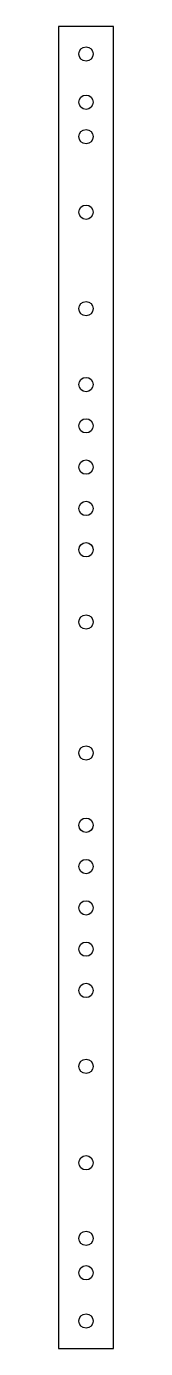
# Model space of a CAD drawing. Header units: inches. Extents: x 0 to 1, y 0 to 24.
import ezdxf

# ---------------------------------------------------------------- set-up
doc = ezdxf.new("R2010")
doc.units = ezdxf.units.IN
doc.header["$MEASUREMENT"] = 0

msp = doc.modelspace()

# ---------------------------------------------------------------- linework, layer by layer
msp.add_lwpolyline([(0, 0), (1, 0), (1, 24), (0, 24)], close=True)
for centre in [(0.5, 23.5), (0.5, 22.625), (0.5, 22), (0.5, 20.628), (0.5, 18.878), (0.5, 17.5), (0.5, 16.75), (0.5, 16), (0.5, 15.25), (0.5, 14.5), (0.5, 13.188), (0.5, 10.812), (0.5, 9.5), (0.5, 8.75), (0.5, 8), (0.5, 7.25), (0.5, 6.5), (0.5, 5.122), (0.5, 3.372), (0.5, 2), (0.5, 1.375), (0.5, 0.5)]:
    msp.add_circle(centre, 0.13)

doc.saveas('drawing.dxf')
